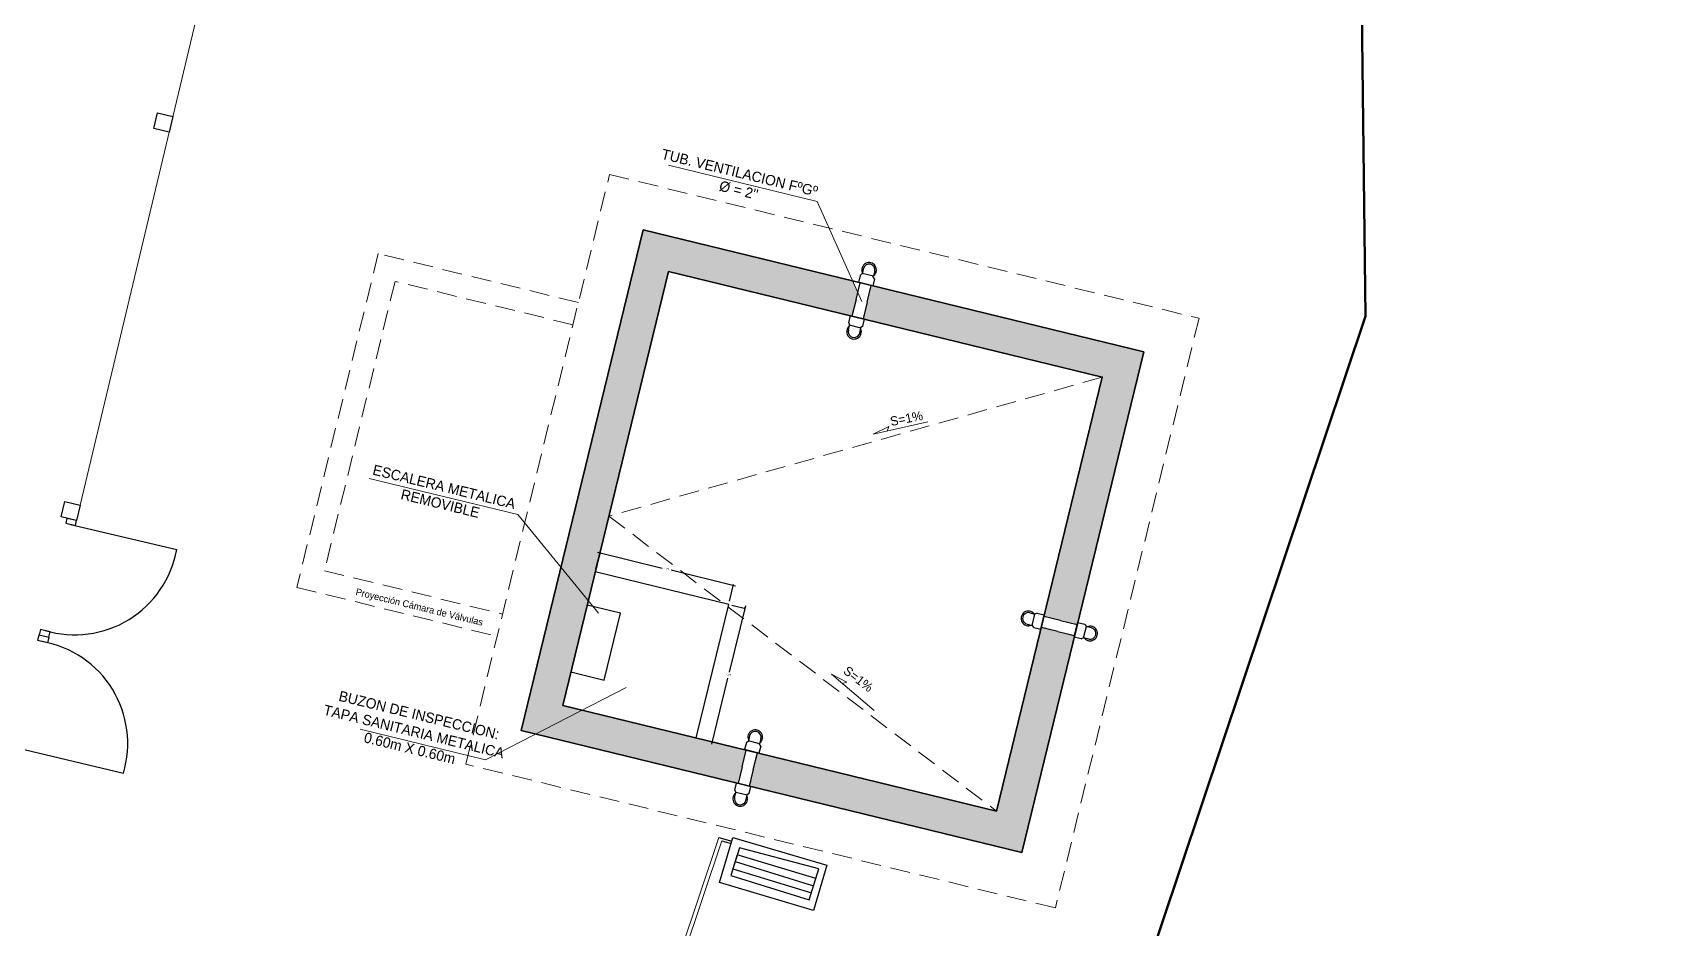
# Model space of a CAD drawing. Header units: metres. Extents: x 2572 to 5235, y 1556 to 2684.
# Drawn here: x 3439.92 to 3460.17, y 2291.39 to 2302.62 of the extents above; entities that cross this region are included whole.
import ezdxf

# ---------------------------------------------------------------- set-up
doc = ezdxf.new("R2010")
doc.units = ezdxf.units.M
doc.linetypes.add('DASHED2', pattern=[0.375, 0.25, -0.125])
doc.linetypes.add('HIDDEN2', pattern=[4.7625, 3.175, -1.5875])
for name, color, linetype, lineweight in [('0-TUBERIAS 0.13mm', 140, 'Continuous', 13), ('0_Linea 02', 250, 'Continuous', 0), ('0_Proyecciones', 251, 'DASHED2', 0), ('0_Texto', 7, 'Continuous', 0), ('Structural - Grid_Pen_No__15', 214, 'Continuous', 25), ('VIGAS DE LOSA1', 190, 'Continuous', 9)]:
    doc.layers.add(name, color=color, linetype=linetype, lineweight=lineweight)
for name, color, linetype, lineweight, true_color in [('0_Concreto', 7, 'Continuous', 35, 0x3d3d3d), ('0_Cotas', 7, 'Continuous', 0, 0x2e2e2e), ('0_Hach Concreto', 7, 'Continuous', 0, 0x3d3d3d), ('0_Llamados', 7, 'Continuous', 0, 0x2b2b2b), ('0_Tuberia', 7, 'Continuous', 25, 0x0e4267)]:
    doc.layers.add(name, color=color, linetype=linetype, lineweight=lineweight, true_color=true_color)
doc.layers.add('SOMBREADO', color=7, linetype='Continuous')
doc.styles.add('arial', font='arial.ttf')
doc.styles.add('T_COT_20', font='swisse.ttf', dxfattribs={"height": 0.025})
doc.dimstyles.new('Dimensiones', dxfattribs={"dimtxt": 0.025, "dimasz": 0.015, "dimexe": 0.01, "dimexo": 0.04, "dimgap": 0.025, "dimtad": 0, "dimtih": 1, "dimtoh": 1, "dimzin": 0, "dimdsep": 46, "dimtxsty": 'arial', "dimblk": 'OBLIQUE', "dimcen": 2.5, "dimdle": 0.03, "dimclrd": 256, "dimclre": 256, "dimclrt": 256, "dimadec": 0, "dimazin": 0, "dimtfac": 1, "dimtmove": 0, "dimatfit": 1, "dimldrblk": 'ARCHTICK', "dimfxl": 1, "dimtolj": 1, "dimtzin": 0, "dimarcsym": 0})

# ---------------------------------------------------------------- blocks, each defined once
blk = doc.blocks.new('_OBLIQUE')
at = {"color": 0, "linetype": 'ByBlock'}
blk.add_line((-0.5, -0.5), (0.5, 0.5), dxfattribs=at)
blk = doc.blocks.new('*D26')
at = {"layer": '0_Cotas', "lineweight": -2, "transparency": 16777216}
for p, q in [((3446.984, 2295.901), (3447.035, 2296.108)), ((3447.003, 2296.106), (3447.812, 2295.909)), ((3448.733, 2295.684), (3447.925, 2295.881)), ((3448.656, 2295.493), (3448.707, 2295.701))]:
    blk.add_line(p, q, dxfattribs=at)
at = {"layer": 'Defpoints', "color": 0, "transparency": 16777216}
for p in [(3446.975, 2295.862), (3448.704, 2295.691), (3448.646, 2295.454)]:
    blk.add_point(p, dxfattribs=at)
at = {"layer": '0_Cotas', "lineweight": -2, "transparency": 16777216, "xscale": 0.015, "yscale": 0.015, "zscale": 0.015}
for p, rotation in [((3447.033, 2296.099), 166.3046780567115), ((3448.704, 2295.691), 346.3046780567115)]:
    blk.add_blockref('_OBLIQUE', p, dxfattribs=dict(at, rotation=rotation))
at = {"layer": '0_Cotas', "transparency": 16777216, "insert": (3447.868, 2295.895), "char_height": 0.025, "attachment_point": 5, "style": 'arial'}
blk.add_mtext('\\A1;1.72', dxfattribs=at)
blk = doc.blocks.new('_ArchTick')
at = {"color": 0, "linetype": 'ByBlock', "const_width": 0.15}
blk.add_lwpolyline([(-0.5, -0.5), (0.5, 0.5)], dxfattribs=at)
blk = doc.blocks.new('*D27')
at = {"layer": '0_Cotas', "lineweight": -2, "transparency": 16777216}
for p, q in [((3448.855, 2295.434), (3448.654, 2294.607)), ((3448.685, 2295.445), (3448.858, 2295.403)), ((3448.434, 2293.704), (3448.635, 2294.532)), ((3448.278, 2293.773), (3448.451, 2293.731))]:
    blk.add_line(p, q, dxfattribs=at)
at = {"layer": 'Defpoints', "color": 0, "transparency": 16777216}
for p in [(3448.646, 2295.454), (3448.239, 2293.783), (3448.441, 2293.734)]:
    blk.add_point(p, dxfattribs=at)
at = {"layer": '0_Cotas', "lineweight": -2, "transparency": 16777216, "xscale": 0.015, "yscale": 0.015, "zscale": 0.015}
for p, rotation in [((3448.848, 2295.405), 76.30467804533968), ((3448.441, 2293.734), 256.3046780453397)]:
    blk.add_blockref('_OBLIQUE', p, dxfattribs=dict(at, rotation=rotation))
at = {"layer": '0_Cotas', "transparency": 16777216, "insert": (3448.644, 2294.569), "char_height": 0.025, "attachment_point": 5, "style": 'arial'}
blk.add_mtext('\\A1;1.72', dxfattribs=at)

msp = doc.modelspace()

# ---------------------------------------------------------------- hatches: boundary and pattern name
at = {"layer": '0_Hach Concreto'}
h = msp.add_hatch(dxfattribs=at)
h.set_pattern_fill('AR-CONC', scale=0.002294, angle=-13.6953)
h.set_pattern_definition([(36.30468, (3251.3128, 2341.88762), (0.39740186, -0.1344769), [0.04370175, -0.4807193]), (341.30468, (3251.3128, 2341.88762), (0.0252185, 0.4449756), [0.0349614, -0.3845768]), (86.75612, (3251.34592, 2341.8764), (0.4226204, 0.3104987), [0.0371408, -0.4085489]), (32.48888, (3251.3404, 2342.00085), (0.5813548, -0.2409386), [0.0655526, -0.721079]), (82.94024, (3251.38884, 2341.9808), (0.6635204, 0.422528), [0.0557112, -0.6128239]), (337.48883, (3251.3404, 2342.00085), (0.6635204, 0.422528), [0.052442, -0.5768625]), (7.30468, (3251.3901, 2341.95875), (0.2823789, -0.31027944), [0.04370175, -0.4807193]), (312.30468, (3251.3901, 2341.95875), (0.2377858, 0.376957), [0.0349614, -0.3845754]), (57.75612, (3251.41364, 2341.9329), (0.52016465, 0.06667754), [0.0371408, -0.4085482]), (23.80468, (3251.3128, 2341.88762), (0.05280902, 0.18678142), [0, -0.37991391, 0, -0.39040234, 0, -0.38603216]), (353.80468, (3251.3128, 2341.88762), (0.20334165, 0.18699336), [0, -0.2225876, 0, -0.37117356, 0, -0.14712924]), (313.80468, (3251.18656, 2341.91839), (0.29909713, -0.08641279), [0, -0.1456725, 0, -0.45449824, 0, -0.6030842]), (303.80468, (3251.12995, 2341.93218), (0.3439651, -0.0237832), [0, -0.18937427, 0, -0.30183345, 0, -0.4282772])])
h.paths.add_polyline_path([(3453.844, 2298.615), (3450.431, 2299.447), (3450.38, 2299.238), (3450.329, 2299.029), (3453.324, 2298.299), (3452.594, 2295.304), (3452.803, 2295.253), (3453.012, 2295.202), (3453.017, 2295.222)])
h.paths.add_polyline_path([(3452.978, 2295.063), (3452.92, 2295.077), (3452.769, 2295.114), (3452.56, 2295.165), (3452, 2292.866), (3449.005, 2293.596), (3448.991, 2293.537), (3448.954, 2293.387), (3448.903, 2293.178), (3448.923, 2293.173), (3452.316, 2292.346)])
h.paths.add_polyline_path([(3448.815, 2293.421), (3448.866, 2293.63), (3448.846, 2293.635), (3446.812, 2294.131), (3446.227, 2293.83), (3448.764, 2293.212)])
h.paths.add_polyline_path([(3446.887, 2295.502), (3446.546, 2295.918), (3446.048, 2293.874), (3446.227, 2293.83), (3446.812, 2294.131), (3446.567, 2294.19)])
h.paths.add_polyline_path([(3447.891, 2299.623), (3450.19, 2299.063), (3450.241, 2299.272), (3450.263, 2299.361), (3450.199, 2299.503), (3447.575, 2300.143), (3446.546, 2295.918), (3446.887, 2295.502), (3446.975, 2295.862)])

# ---------------------------------------------------------------- linework, layer by layer
for points in [[(3441.685, 2301.56), (3441.638, 2301.366), (3441.444, 2301.412), (3441.49, 2301.607), (3441.685, 2301.56)], [(3440.525, 2296.697), (3440.478, 2296.502), (3440.284, 2296.549), (3440.33, 2296.743), (3440.525, 2296.697)], [(3440.478, 2296.502), (3440.357, 2296.531), (3440.343, 2296.471), (3440.464, 2296.442), (3440.478, 2296.502)], [(3440.403, 2296.456), (3441.733, 2296.139)], [(3440.114, 2294.974), (3439.993, 2295.003), (3440.009, 2295.072), (3440.13, 2295.043), (3440.114, 2294.974)], [(3440.146, 2295.112), (3440.026, 2295.141), (3440.009, 2295.072), (3440.13, 2295.043), (3440.146, 2295.112)], [(3439.736, 2293.659), (3441.066, 2293.342)], [(3448.522, 2292.537), (3448.685, 2292.488)], [(3448.7, 2292.537), (3449.876, 2292.188), (3449.707, 2291.62), (3448.531, 2291.97), (3448.7, 2292.537)], [(3448.561, 2292.495), (3448.677, 2292.461)], [(3448.78, 2292.408), (3448.673, 2292.058), (3449.656, 2291.757), (3449.774, 2292.141), (3448.78, 2292.408), (3448.727, 2292.233), (3449.71, 2291.932), (3449.738, 2292.023), (3448.753, 2292.32), (3448.699, 2292.143), (3449.682, 2291.842)]]:
    msp.add_lwpolyline(points)
for centre, start, end in [((3440.456, 2296.37), 253.411, 349.7525), ((3439.822, 2293.712), 343.411, 79.7525)]:
    msp.add_arc(centre, 1.297, start, end)
at = {"layer": '0-TUBERIAS 0.13mm', "lineweight": 18, "ltscale": 0.6}
for points in [[(3448.522, 2292.537), (3447.557, 2289.659)], [(3448.561, 2292.495), (3447.604, 2289.643)]]:
    msp.add_lwpolyline(points, dxfattribs=at)
at = {"layer": '0_Concreto', "color": 7}
for points in [[(3447.575, 2300.143), (3453.844, 2298.615), (3452.316, 2292.346), (3446.048, 2293.874)], [(3447.891, 2299.623), (3453.324, 2298.299), (3452, 2292.866), (3446.567, 2294.19)]]:
    msp.add_lwpolyline(points, close=True, dxfattribs=at)
at = {"layer": '0_Linea 02', "color": 7, "linetype": 'ByBlock'}
for points in [[(3451.141, 2297.74), (3450.456, 2297.583), (3450.65, 2297.68), (3450.631, 2297.624)], [(3450.47, 2294.125), (3449.934, 2294.579), (3450.127, 2294.482), (3450.071, 2294.463)]]:
    msp.add_lwpolyline(points, dxfattribs=at)
at = {"layer": '0_Llamados', "color": 7}
for points in [[(3450.314, 2299.247), (3449.754, 2300.498), (3447.893, 2300.951)], [(3447.017, 2295.344), (3446.005, 2296.578), (3444.144, 2297.031)], [(3447.36, 2294.412), (3445.6, 2293.509), (3444.032, 2293.891)]]:
    msp.add_lwpolyline(points, dxfattribs=at)
at = {"layer": '0_Proyecciones', "color": 7}
for p, q in [((3453.324, 2298.299), (3447.145, 2296.558)), ((3447.145, 2296.558), (3452, 2292.866))]:
    msp.add_line(p, q, dxfattribs=at)
msp.add_lwpolyline([(3447.154, 2300.836), (3454.537, 2299.036), (3452.738, 2291.653), (3445.355, 2293.453)], close=True, dxfattribs=at)
for points in [[(3446.763, 2299.234), (3444.256, 2299.845), (3443.238, 2295.666), (3445.745, 2295.054)], [(3446.696, 2298.955), (3444.467, 2299.498), (3443.584, 2295.876), (3445.813, 2295.333)]]:
    msp.add_lwpolyline(points, dxfattribs=at)
at = {"layer": '0_Tuberia', "color": 7}
for p, q in [((3450.241, 2299.272), (3450.292, 2299.481)), ((3450.293, 2299.573), (3450.318, 2299.595)), ((3450.38, 2299.238), (3450.431, 2299.447)), ((3450.417, 2299.388), (3450.431, 2299.447)), ((3450.241, 2299.272), (3450.19, 2299.063)), ((3450.38, 2299.238), (3450.329, 2299.029)), ((3450.343, 2299.087), (3450.329, 2299.029)), ((3450.149, 2298.979), (3450.161, 2298.949)), ((3452.511, 2295.345), (3452.48, 2295.333)), ((3452.619, 2295.15), (3452.56, 2295.165)), ((3452.769, 2295.114), (3452.56, 2295.165)), ((3452.803, 2295.253), (3452.594, 2295.304)), ((3452.803, 2295.253), (3453.012, 2295.202)), ((3453.105, 2295.2), (3453.127, 2295.175)), ((3452.769, 2295.114), (3452.978, 2295.063)), ((3452.92, 2295.077), (3452.978, 2295.063)), ((3448.868, 2293.723), (3448.893, 2293.744)), ((3448.815, 2293.421), (3448.866, 2293.63)), ((3448.954, 2293.387), (3449.005, 2293.596)), ((3448.991, 2293.537), (3449.005, 2293.596)), ((3448.815, 2293.421), (3448.764, 2293.212)), ((3448.954, 2293.387), (3448.903, 2293.178)), ((3448.918, 2293.237), (3448.903, 2293.178)), ((3448.723, 2293.129), (3448.735, 2293.098))]:
    msp.add_line(p, q, dxfattribs=at)
for points in [[(3450.334, 2299.658), (3450.318, 2299.595)], [(3450.475, 2299.624), (3450.46, 2299.561)], [(3450.293, 2299.573), (3450.272, 2299.485), (3450.272, 2299.485)], [(3450.472, 2299.53), (3450.451, 2299.442), (3450.272, 2299.485)], [(3450.431, 2299.447), (3450.292, 2299.481)], [(3450.46, 2299.561), (3450.318, 2299.595)], [(3450.472, 2299.53), (3450.452, 2299.562)], [(3450.149, 2298.979), (3450.17, 2299.068), (3450.17, 2299.068)], [(3450.328, 2298.936), (3450.349, 2299.024), (3450.17, 2299.068)], [(3450.329, 2299.029), (3450.19, 2299.063)], [(3450.145, 2298.885), (3450.161, 2298.949)], [(3450.302, 2298.914), (3450.161, 2298.949)], [(3450.287, 2298.851), (3450.302, 2298.914)], [(3450.328, 2298.936), (3450.295, 2298.916)], [(3452.383, 2295.207), (3452.446, 2295.191)], [(3452.417, 2295.348), (3452.48, 2295.333)], [(3452.446, 2295.191), (3452.48, 2295.333)], [(3452.467, 2295.166), (3452.448, 2295.199)], [(3452.467, 2295.166), (3452.556, 2295.145), (3452.599, 2295.324)], [(3452.511, 2295.345), (3452.599, 2295.324), (3452.599, 2295.324)], [(3452.56, 2295.165), (3452.594, 2295.304)], [(3453.061, 2295.021), (3452.973, 2295.043), (3453.017, 2295.222)], [(3452.978, 2295.063), (3453.012, 2295.202)], [(3453.105, 2295.2), (3453.017, 2295.222), (3453.017, 2295.222)], [(3453.092, 2295.034), (3453.127, 2295.175)], [(3453.19, 2295.16), (3453.127, 2295.175)], [(3453.061, 2295.021), (3453.094, 2295.041)], [(3453.156, 2295.018), (3453.092, 2295.034)], [(3448.908, 2293.808), (3448.893, 2293.744)], [(3449.034, 2293.71), (3448.893, 2293.744)], [(3449.05, 2293.773), (3449.034, 2293.71)], [(3448.868, 2293.723), (3448.846, 2293.635), (3448.846, 2293.635)], [(3449.047, 2293.679), (3449.025, 2293.591), (3448.846, 2293.635)], [(3449.005, 2293.596), (3448.866, 2293.63)], [(3449.047, 2293.679), (3449.027, 2293.712)], [(3448.723, 2293.129), (3448.744, 2293.217), (3448.744, 2293.217)], [(3448.902, 2293.085), (3448.923, 2293.173), (3448.744, 2293.217)], [(3448.903, 2293.178), (3448.764, 2293.212)], [(3448.72, 2293.035), (3448.735, 2293.098)], [(3448.877, 2293.064), (3448.735, 2293.098)], [(3448.861, 2293), (3448.877, 2293.064)], [(3448.902, 2293.085), (3448.869, 2293.065)]]:
    msp.add_lwpolyline(points, dxfattribs=at)
for points in [[(3446.567, 2294.19), (3448.239, 2293.783), (3448.646, 2295.454), (3446.975, 2295.862)], [(3446.873, 2295.444), (3446.669, 2294.608), (3447.087, 2294.506), (3447.291, 2295.342)]]:
    msp.add_lwpolyline(points, close=True, dxfattribs=at)
for centre, radius, start, end in [((3450.405, 2299.641), 0.0921, 308.5682, 204.0411), ((3450.405, 2299.641), 0.0728, 346.3047, 166.3047), ((3450.216, 2298.868), 0.0921, 128.5682, 24.0411), ((3450.216, 2298.868), 0.0728, 166.3047, 346.3047), ((3452.4, 2295.278), 0.0921, 38.5682, 294.0411), ((3452.4, 2295.278), 0.0728, 76.3047, 256.3047), ((3453.173, 2295.089), 0.0921, 218.5682, 114.0411), ((3453.173, 2295.089), 0.0728, 256.3047, 76.3047), ((3448.979, 2293.79), 0.0921, 308.5682, 204.0411), ((3448.979, 2293.79), 0.0728, 346.3047, 166.3047), ((3448.791, 2293.018), 0.0921, 128.5682, 24.0411), ((3448.791, 2293.018), 0.0728, 166.3047, 346.3047)]:
    msp.add_arc(centre, radius, start, end, dxfattribs=at)
at = {"layer": 'SOMBREADO', "color": 0, "linetype": 'Continuous', "lineweight": 50, "elevation": 0.963, "flags": 128}
msp.add_lwpolyline([(3341.29, 2325.998), (3327.548, 2306.394), (3319.644, 2297.019), (3319.644, 2297.019), (3443.694, 2267.502), (3443.694, 2267.502), (3443.694, 2267.502), (3449.957, 2279.19), (3456.622, 2299.064), (3456.172, 2336.622), (3460.169, 2363.009), (3460.169, 2363.009), (3460.169, 2363.009), (3369.345, 2373.843), (3368.499, 2365.529), (3355.021, 2345.666)], close=True, dxfattribs=at)
at = {"layer": 'Structural - Grid_Pen_No__15', "linetype": 'HIDDEN2', "lineweight": 9, "elevation": 0.963, "flags": 128}
msp.add_lwpolyline([(3341.29, 2325.998), (3327.548, 2306.394), (3319.644, 2297.019), (3319.644, 2297.019), (3443.694, 2267.502), (3443.694, 2267.502), (3443.694, 2267.502), (3449.957, 2279.19), (3456.622, 2299.064), (3456.172, 2336.622), (3460.169, 2363.009), (3460.169, 2363.009), (3460.169, 2363.009), (3369.345, 2373.843), (3368.499, 2365.529), (3355.021, 2345.666)], close=True, dxfattribs=at)
at = {"layer": 'VIGAS DE LOSA1', "color": 2, "linetype": 'Continuous', "lineweight": 9}
msp.add_line((3449.807, 2335.605), (3440.525, 2296.697), dxfattribs=at)

# ---------------------------------------------------------------- texts
at = {"layer": '0_Texto', "color": 7, "attachment_point": 1, "style": 'T_COT_20'}
for s, insert, char_height, width, rotation in [("\\A1;\\pi0.33329;{\\fEras Medium ITC|b0|i0|c0|p34;\\C256;TUB. VENTILACION FºGº\\P\\pi1.13069;\\A0;Ø = 2''}", (3447.501, 2301.238), 0.12904, 2.787, 346.3047), ('\\A1;\\pi0.0136;{\\fEras Medium ITC|b0|i0|c0|p34;\\H0.8x;\\C256;S=1%\\fEbrima|b0|i0|c238|p2;\\H1.25x;\\C3; }', (3450.646, 2297.796), 0.14338, 0.43358, 11.0702), ('\\A1;\\pi0.46909;{\\fEras Medium ITC|b0|i0|c0|p34;\\C256;ESCALERA METALICA\\P\\pi0.88386;REMOVIBLE}', (3443.752, 2297.317), 0.12904, 2.787, 346.3047), ('\\A1;\\pi0.2472;{\\fEras Medium ITC|b0|i0|c0|p34;\\H0.8x;\\C256;Proyección Cámara de Válvulas}', (3443.748, 2295.715), 0.10753, 2.26606, 346.3047), ('\\A1;\\pi0.0136;{\\fEras Medium ITC|b0|i0|c0|p34;\\H0.8x;\\C256;S=1%\\fEbrima|b0|i0|c238|p2;\\H1.25x;\\C3; }', (3450.13, 2294.699), 0.14338, 0.43358, 322.7088), ('\\A1;\\pi0.32577;{\\fEras Medium ITC|b0|i0|c0|p34;\\C256;BUZON DE INSPECCION:\\P\\pi0.18151;TAPA SANITARIA METALICA\\P\\pi0.75596;0.60m X 0.60m}', (3443.466, 2294.452), 0.12904, 2.787, 346.3047)]:
    msp.add_mtext(s, dxfattribs=dict(at, insert=insert, char_height=char_height, width=width, rotation=rotation))

# ---------------------------------------------------------------- dimensions: what is measured, and where the dimension line sits
at = {"layer": '0_Cotas', "color": 7}
for base, p1, p2, angle, picture, middle in [((3448.704, 2295.691), (3446.975, 2295.862), (3448.646, 2295.454), 346.3047, '*D26', (3447.868, 2295.895)), ((3448.441, 2293.734), (3448.646, 2295.454), (3448.239, 2293.783), 76.3047, '*D27', (3448.644, 2294.569))]:
    dim = msp.add_linear_dim(base=base, p1=p1, p2=p2, angle=angle, dimstyle='Dimensiones', dxfattribs=at)
    dim.commit()
    dim.dimension.update_dxf_attribs({"geometry": picture, "text_midpoint": middle})

doc.saveas('drawing.dxf')
